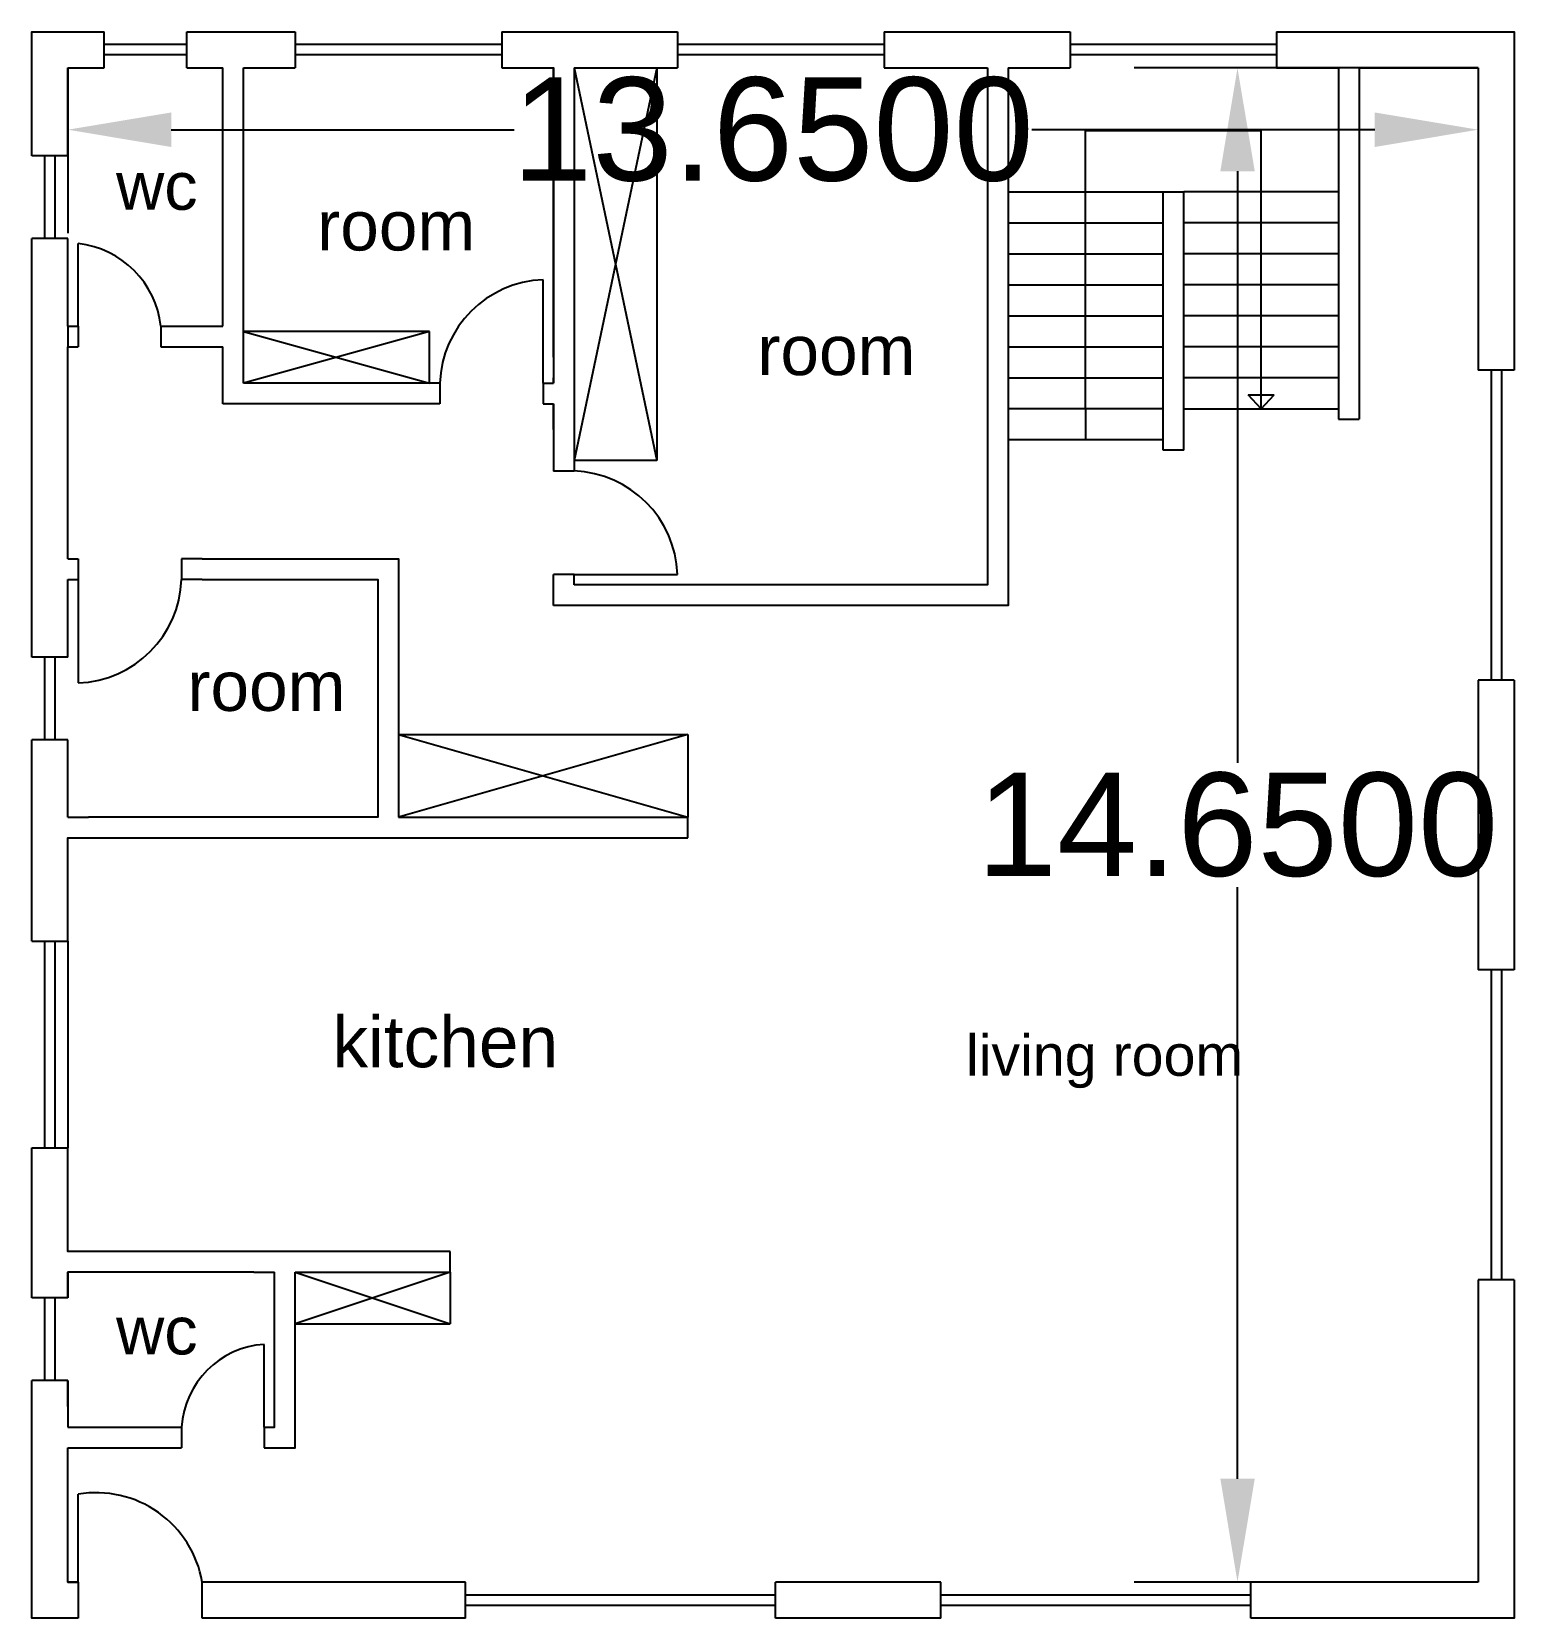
# Model space of a CAD drawing. Header units: metres. Extents: x -12.8 to 1.5, y -15 to 0.4.
import ezdxf

# ---------------------------------------------------------------- set-up
doc = ezdxf.new("R2010")
doc.units = ezdxf.units.M
doc.header["$MEASUREMENT"] = 0
doc.styles.get("Standard").update_dxf_attribs({"font": 'arial.ttf'})
doc.dimstyles.get("Standard").update_dxf_attribs({"dimtxt": 1, "dimasz": 1, "dimexe": 1, "dimexo": 0, "dimgap": 0.09, "dimtad": 0, "dimtih": 1, "dimtoh": 1, "dimdec": 4, "dimzin": 0, "dimdsep": 46, "dimtxsty": 'Standard', "dimcen": 0.09, "dimadec": 0, "dimazin": 0, "dimtfac": 1, "dimtdec": 4, "dimtofl": 0, "dimtmove": 0, "dimatfit": 3, "dimfxl": 1, "dimtolj": 1, "dimtzin": 0, "dimarcsym": 0})

# ---------------------------------------------------------------- blocks, each defined once
blk = doc.blocks.new('*D3')
at = {"color": 0, "lineweight": -2, "transparency": 16777216}
for p, q in [((-12.5, 0), (-12.5, -1.598)), ((1.15, 0), (1.15, -1.598)), ((-11.5, -0.598), (-8.18, -0.598)), ((0.15, -0.598), (-3.17, -0.598))]:
    blk.add_line(p, q, dxfattribs=at)
at = {"color": 0, "transparency": 16777216}
for points in [[(-11.5, -0.431), (-11.5, -0.765), (-12.5, -0.598)], [(0.15, -0.431), (0.15, -0.765), (1.15, -0.598)]]:
    blk.add_solid(points, dxfattribs=at)
at = {"layer": 'Defpoints', "color": 0, "transparency": 16777216}
for p in [(-12.5, 0), (1.15, 0), (1.15, -0.598)]:
    blk.add_point(p, dxfattribs=at)
at = {"color": 0, "transparency": 16777216, "insert": (-5.675, -0.598), "char_height": 1, "attachment_point": 5}
blk.add_mtext('\\A1;13.6500', dxfattribs=at)
blk = doc.blocks.new('*D4')
at = {"color": 0, "lineweight": -2, "transparency": 16777216}
for p, q in [((1.15, 0), (-2.179, 0)), ((-1.179, -1), (-1.179, -6.724)), ((-1.179, -13.65), (-1.179, -7.926)), ((1.15, -14.65), (-2.179, -14.65))]:
    blk.add_line(p, q, dxfattribs=at)
at = {"color": 0, "transparency": 16777216}
for points in [[(-1.345, -1), (-1.012, -1), (-1.179, 0)], [(-1.345, -13.65), (-1.012, -13.65), (-1.179, -14.65)]]:
    blk.add_solid(points, dxfattribs=at)
at = {"layer": 'Defpoints', "color": 0, "transparency": 16777216}
for p in [(1.15, 0), (-1.179, 0), (1.15, -14.65)]:
    blk.add_point(p, dxfattribs=at)
at = {"color": 0, "transparency": 16777216, "insert": (-1.179, -7.325), "char_height": 1, "attachment_point": 5}
blk.add_mtext('\\A1;14.6500', dxfattribs=at)

msp = doc.modelspace()

# ---------------------------------------------------------------- linework, layer by layer
for p, q in [((-12.15, 0), (-12.15, 0.35)), ((-11.35, 0), (-11.35, 0.35)), ((-10.3, 0.35), (-10.3, 0)), ((-10.3, 0.35), (-10.3, 0)), ((-8.3, 0.35), (-8.3, 0)), ((-6.6, 0.35), (-6.6, 0)), ((-6.6, 0.35), (-6.6, 0)), ((-4.6, 0.35), (-4.6, 0)), ((-2.8, 0.35), (-2.8, 0)), ((-2.8, 0.35), (-2.8, 0)), ((-0.8, 0.35), (-0.8, 0)), ((-11.35, 0.225), (-12.15, 0.225)), ((-8.3, 0.225), (-10.3, 0.225)), ((-4.6, 0.225), (-6.6, 0.225)), ((-0.8, 0.225), (-2.8, 0.225)), ((-12.5, 0), (-12.15, 0)), ((-11.35, 0.125), (-12.15, 0.125)), ((-11.35, 0), (-11, 0)), ((-10.8, -0.2), (-10.8, 0)), ((-8.3, 0.125), (-10.3, 0.125)), ((-7.6, 0), (-7.6, -3.9)), ((-7.6, 0), (-6.8, -3.8)), ((-6.8, 0), (-7.6, -3.8)), ((-6.8, 0), (-6.8, -3.8)), ((-4.6, 0.125), (-6.6, 0.125)), ((-0.8, 0.125), (-2.8, 0.125)), ((1.15, 0), (1.15, -2.925)), ((-12.5, -0.85), (-12.85, -0.85)), ((-12.725, -0.85), (-12.725, -1.65)), ((-12.625, -0.85), (-12.625, -1.65)), ((-1.9, -1.2), (-1.7, -1.2)), ((-1.9, -3.7), (-1.9, -1.2)), ((-1.7, -3.7), (-1.7, -1.2)), ((-12.5, -1.65), (-12.85, -1.65)), ((-12.4, -2.5), (-12.4, -1.7)), ((-7.9, -3.05), (-7.9, -2.05)), ((-12.5, -2.5), (-12.4, -2.5)), ((-12.5, -2.5), (-12.5, -2.7)), ((-12.4, -2.5), (-12.4, -2.7)), ((-11.6, -2.5), (-11.6, -2.7)), ((-11.6, -2.5), (-11, -2.5)), ((-9, -2.55), (-10.8, -2.55)), ((-10.8, -2.55), (-9, -3.05)), ((-9, -2.55), (-10.8, -3.05)), ((-9, -3.05), (-9, -2.55)), ((-12.5, -2.7), (-12.4, -2.7)), ((-11.6, -2.7), (-11, -2.7)), ((-7.8, -2.8), (-7.8, -3)), ((-8.9, -3.05), (-10.8, -3.05)), ((-8.9, -3.05), (-8.9, -3.25)), ((-7.9, -3.05), (-7.9, -3.25)), ((-7.9, -3.05), (-7.8, -3.05)), ((1.5, -2.925), (1.15, -2.925)), ((1.275, -2.925), (1.275, -5.925)), ((1.375, -2.925), (1.375, -5.925)), ((-1.07535, -3.16259), (-0.82465, -3.16259)), ((-8.9, -3.25), (-11, -3.25)), ((-7.9, -3.25), (-7.8, -3.25)), ((-1.9, -3.3), (-3.4, -3.3)), ((-1.7, -3.3), (-0.2, -3.3)), ((-7.8, -3.5), (-7.8, -3.9)), ((-0.2, -3.4), (0, -3.4)), ((-1.9, -3.6), (-3.4, -3.6)), ((-6.8, -3.8), (-7.6, -3.8)), ((-1.7, -3.7), (-1.9, -3.7)), ((-7.6, -3.9), (-7.8, -3.9)), ((-12.4, -4.75), (-12.4, -4.95)), ((-11.4, -4.75), (-11.4, -4.95)), ((-11.2, -4.75), (-11.4, -4.75)), ((-7.6, -4.9), (-7.8, -4.9)), ((-7.6, -4.9), (-6.6, -4.9)), ((-12.4, -4.95), (-12.4, -5.95)), ((-11.2, -4.95), (-11.4, -4.95)), ((-12.5, -5.7), (-12.85, -5.7)), ((-12.725, -5.7), (-12.725, -6.5)), ((-12.625, -5.7), (-12.625, -6.5)), ((1.5, -5.925), (1.15, -5.925)), ((1.15, -5.925), (1.15, -8.725)), ((-12.5, -6.5), (-12.85, -6.5)), ((-9.3, -6.45), (-6.5, -6.45)), ((-9.3, -6.45), (-6.5, -7.25)), ((-6.5, -6.45), (-9.3, -7.25)), ((-6.5, -6.45), (-6.5, -7.25)), ((-12.5, -7.25), (-12.3, -7.25)), ((-9.3, -7.25), (-6.5, -7.25)), ((-6.5, -7.45), (-6.5, -7.25)), ((-12.85, -8.45), (-12.5, -8.45)), ((-12.725, -8.45), (-12.725, -10.45)), ((-12.625, -8.45), (-12.625, -10.45)), ((-12.5, -8.45), (-12.5, -10.45)), ((1.5, -8.725), (1.15, -8.725)), ((1.275, -8.725), (1.275, -11.725)), ((1.375, -8.725), (1.375, -11.725)), ((-12.85, -10.45), (-12.5, -10.45)), ((-12.85, -10.45), (-12.5, -10.45)), ((-8.8, -11.65), (-8.8, -11.45)), ((-10.7, -11.65), (-10.5, -11.65)), ((-10.3, -11.65), (-8.8, -11.65)), ((-10.3, -11.65), (-8.8, -12.15)), ((-8.8, -11.65), (-10.3, -12.15)), ((-8.8, -11.65), (-8.8, -12.15)), ((1.5, -11.725), (1.15, -11.725)), ((1.15, -11.725), (1.15, -14.65)), ((-12.5, -11.9), (-12.85, -11.9)), ((-12.725, -11.9), (-12.725, -12.7)), ((-12.625, -11.9), (-12.625, -12.7)), ((-10.3, -12.15), (-8.8, -12.15)), ((-10.6, -13.15), (-10.6, -12.35)), ((-12.5, -12.7), (-12.85, -12.7)), ((-12.5, -12.95), (-12.5, -13.15)), ((-11.4, -13.15), (-11.4, -13.35)), ((-10.6, -13.15), (-10.6, -13.35)), ((1.5, -13.35), (1.5, -14.55)), ((-12.4, -14.65), (-12.4, -13.8)), ((-12.5, -14.65), (-12.4, -14.65)), ((-12.4, -14.65), (-12.4, -15)), ((-11.2, -15), (-11.2, -14.65)), ((-8.65, -15), (-8.65, -14.65)), ((-5.65, -15), (-5.65, -14.65)), ((-4.05, -15), (-4.05, -14.65)), ((-1.05, -15), (-1.05, -14.65)), ((-5.65, -14.775), (-8.65, -14.775)), ((-5.65, -14.875), (-8.65, -14.875)), ((-1.05, -14.775), (-4.05, -14.775)), ((-1.05, -14.875), (-4.05, -14.875))]:
    msp.add_line(p, q)
for points in [[(-12.85, -0.85), (-12.85, 0.35), (-12.15, 0.35)], [(-11.35, 0.35), (-10.3, 0.35)], [(-8.3, 0.35), (-6.6, 0.35)], [(-4.6, 0.35), (-2.8, 0.35)], [(-0.8, 0.35), (1.5, 0.35), (1.5, -2.925)], [(-12.5, -0.85), (-12.5, 0)], [(-11, -2.5), (-11, 0)], [(-10.8, 0), (-10.3, 0)], [(-10.8, 0), (-10.3, 0)], [(-8.3, 0), (-7.8, 0), (-7.8, -3.05)], [(-8.3, 0), (-7.8, 0)], [(-7.8, -2.8), (-7.8, 0)], [(-3.4, 0), (-3.4, -5.2), (-7.8, -5.2)], [(-7.6, 0), (-6.6, 0)], [(-3.6, 0), (-3.6, -5), (-7.6, -5)], [(-7.6, 0), (-6.6, 0)], [(-4.6, 0), (-3.6, 0)], [(-4.6, 0), (-3.8, 0)], [(-3.4, 0), (-2.8, 0)], [(-0.8, 0), (-0.2, 0)], [(-0.2, 0), (-0.2, -3.4)], [(0, 0), (0, -3.4)], [(0, 0), (1.15, 0)], [(-10.8, -3.05), (-10.8, -0.2)], [(-2.65, -3.3), (-2.65, -0.60561)], [(-2.65, -0.60561), (-0.95, -0.60561)], [(-0.95, -3.3), (-0.95, -0.60561)], [(-3.4, -1.2), (-1.9, -1.2)], [(-0.2, -1.2), (-1.7, -1.2)], [(-3.4, -1.5), (-1.9, -1.5)], [(-0.2, -1.5), (-1.7, -1.5)], [(-12.85, -5.7), (-12.85, -1.65)], [(-12.5, -2.5), (-12.5, -1.65)], [(-3.4, -1.8), (-1.9, -1.8)], [(-0.2, -1.8), (-1.7, -1.8)], [(-3.4, -2.1), (-1.9, -2.1)], [(-0.2, -2.1), (-1.7, -2.1)], [(-3.4, -2.4), (-1.9, -2.4)], [(-0.2, -2.4), (-1.7, -2.4)], [(-12.5, -4.75), (-12.5, -2.7)], [(-11, -3.25), (-11, -2.7)], [(-3.4, -2.7), (-1.9, -2.7)], [(-0.2, -2.7), (-1.7, -2.7)], [(-7.8, -3.05), (-7.8, -3)], [(-3.4, -3), (-1.9, -3)], [(-0.2, -3), (-1.7, -3)], [(-0.95, -3.3), (-1.07535, -3.16259)], [(-0.95, -3.3), (-0.82465, -3.16259)], [(-7.8, -3.5), (-7.8, -3.25)], [(-7.8, -3.25), (-7.8, -3.5)], [(-2.65, -3.3), (-2.65, -3.6)], [(-12.5, -4.75), (-12.4, -4.75)], [(-11.2, -4.75), (-9.3, -4.75), (-9.3, -7.25)], [(-7.8, -5.2), (-7.8, -4.9)], [(-7.6, -5), (-7.6, -4.9)], [(-12.5, -4.95), (-12.4, -4.95)], [(-12.5, -5.7), (-12.5, -4.95)], [(-11.2, -4.95), (-9.5, -4.95), (-9.5, -7.25), (-12.3, -7.25)], [(1.5, -5.925), (1.5, -8.725)], [(-12.85, -8.45), (-12.85, -6.5)], [(-12.5, -7.25), (-12.5, -6.5)], [(-12.5, -8.45), (-12.5, -7.45), (-6.5, -7.45)], [(-12.5, -8.45), (-12.5, -7.45)], [(-12.85, -11.9), (-12.85, -10.45)], [(-12.5, -11.45), (-12.5, -10.45)], [(-8.8, -11.45), (-12.5, -11.45), (-12.5, -10.45)], [(-10.7, -11.65), (-12.5, -11.65), (-12.5, -11.9)], [(-12.5, -11.9), (-12.5, -11.65)], [(-10.6, -13.35), (-10.3, -13.35), (-10.3, -11.65)], [(-10.6, -13.15), (-10.5, -13.15), (-10.5, -11.65)], [(1.5, -11.725), (1.5, -13.35)], [(-12.4, -15), (-12.85, -15), (-12.85, -12.7)], [(-12.5, -12.95), (-12.5, -12.7)], [(-12.5, -12.7), (-12.5, -12.95)], [(-12.5, -13.15), (-11.4, -13.15)], [(-12.4, -14.65), (-12.5, -14.65), (-12.5, -13.35)], [(-12.5, -13.35), (-11.4, -13.35)], [(1.5, -14.55), (1.5, -15), (-1.05, -15)], [(-8.65, -14.65), (-11.2, -14.65)], [(-4.05, -14.65), (-5.65, -14.65)], [(1.15, -14.65), (-1.05, -14.65)], [(-8.65, -15), (-11.2, -15)], [(-4.05, -15), (-5.65, -15)]]:
    msp.add_lwpolyline(points)
for centre, radius, start, end in [((-12.5, -2.6), 0.90554, 6.340192, 83.659808), ((-7.86262, -3.08738), 1.03806, 92.063756, 177.936244), ((-7.63738, -4.93738), 1.03806, 2.063756, 87.936244), ((-12.43738, -4.91262), 1.03806, 272.063756, 357.936244), ((-10.5436, -13.2064), 0.85826, 93.767902, 176.232098), ((-12.225, -14.825), 1.03983, 9.688787, 99.688787)]:
    msp.add_arc(centre, radius, start, end)

# ---------------------------------------------------------------- texts
at = {"attachment_point": 1}
for s, width, gutter_width, insert, char_height in [('wc', 5.6889032, 2.30996, (-12.03298, -0.9109), 0.461992), ('room', 6.8682661, 2.40417, (-10.08739, -1.28551), 0.480834), ('room', 6.8682661, 2.40417, (-5.8268, -2.49142), 0.480834), ('room', 6.8682661, 2.40417, (-11.34341, -5.73999), 0.480834), ('kitchen', 7.416654, 2.46845, (-9.93963, -9.17555), 0.49369), ('living room', 8.9051035, 1.98675, (-3.80733, -9.35421), 0.3973506), ('wc', 5.6889032, 2.30996, (-12.03298, -11.98556), 0.461992)]:
    msp.add_mtext_dynamic_manual_height_columns(s, width=width, gutter_width=gutter_width, heights=[0], dxfattribs=dict(at, insert=insert, char_height=char_height))

# ---------------------------------------------------------------- dimensions: what is measured, and where the dimension line sits
dim = msp.add_linear_dim(base=(1.15, -0.59797), p1=(-12.5, 0), p2=(1.15, 0), dimstyle='Standard')
dim.commit()
dim.dimension.update_dxf_attribs({"geometry": '*D3', "text_midpoint": (-5.675, -0.59797)})
dim = msp.add_linear_dim(base=(-1.17868, 0), p1=(1.15, -14.65), p2=(1.15, 0), angle=90, dimstyle='Standard')
dim.commit()
dim.dimension.update_dxf_attribs({"geometry": '*D4', "text_midpoint": (-1.17868, -7.325)})

doc.saveas('drawing.dxf')
